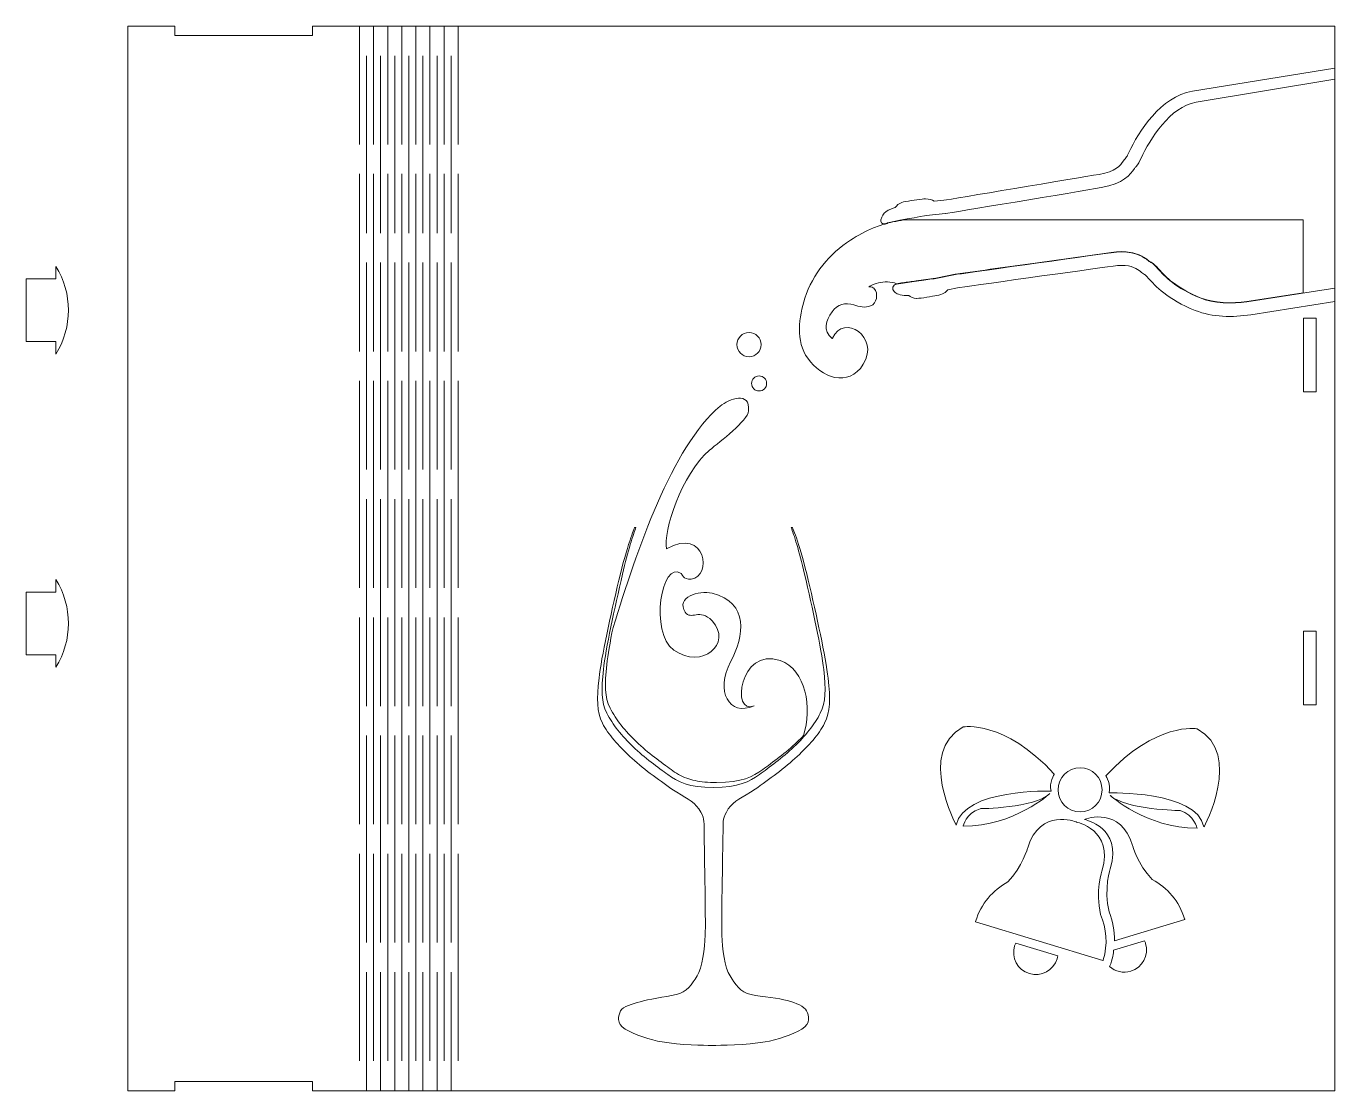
# Model space of a CAD drawing. Header units: centimetres. Extents: x -56 to 56, y -38 to 53.
# Drawn here: x 14.23 to 56.03, y 6.54 to 40.54 of the extents above; entities that cross this region are included whole.
import ezdxf

# ---------------------------------------------------------------- set-up
doc = ezdxf.new("R2010")
doc.units = ezdxf.units.CM
doc.header["$MEASUREMENT"] = 0
doc.layers.add('Camada 1', color=7, linetype='Continuous')

msp = doc.modelspace()

# ---------------------------------------------------------------- linework, layer by layer
at = {"layer": 'Camada 1', "color": 250, "lineweight": 20}
for points, knots in [([(28.02574, 6.53594), (40.15826, 6.53594), (43.06602, 6.5359), (56.02575, 6.5359), (56.02575, 6.5359), (56.02575, 6.5359), (56.02575, 40.5359), (56.02575, 40.5359), (56.02575, 40.5359), (43.05091, 40.5359), (40.18961, 40.5359), (28.02574, 40.5359), (28.02574, 40.5359), (26.98292, 40.5359), (25.91856, 40.5359), (24.87574, 40.5359), (24.87574, 40.5359), (24.87574, 40.5359), (23.37574, 40.5359), (23.37574, 40.5359), (23.37574, 40.5359), (23.37574, 40.5359), (23.37574, 40.23592), (23.37574, 40.23592), (23.37574, 40.23592), (23.37574, 40.23592), (18.97574, 40.23592), (18.97574, 40.23592), (18.97574, 40.23592), (18.97574, 40.23592), (18.97574, 40.5359), (18.97574, 40.5359), (18.97574, 40.5359), (18.97574, 40.5359), (17.47574, 40.5359), (17.47574, 40.5359), (17.47574, 40.5359), (17.47574, 40.5359), (17.47574, 6.53594), (17.47574, 6.53594), (17.47574, 6.53594), (17.47574, 6.53594), (18.97574, 6.53594), (18.97574, 6.53594), (18.97574, 6.53594), (18.97574, 6.53594), (18.97574, 6.83592), (18.97574, 6.83592), (18.97574, 6.83592), (18.97574, 6.83592), (23.37574, 6.83592), (23.37574, 6.83592), (23.37574, 6.83592), (23.37574, 6.83592), (23.37574, 6.53594), (23.37574, 6.53594), (23.37574, 6.53594), (23.37574, 6.53594), (24.87574, 6.53594), (24.87574, 6.53594), (24.87574, 6.53594), (25.91856, 6.53594), (26.98292, 6.53594), (28.02574, 6.53594)], [0, 0, 0, 0, 0.05882353, 0.05882353, 0.05882353, 0.05882353, 0.11764706, 0.11764706, 0.11764706, 0.11764706, 0.17647059, 0.17647059, 0.17647059, 0.17647059, 0.23529412, 0.23529412, 0.23529412, 0.23529412, 0.29411765, 0.29411765, 0.29411765, 0.29411765, 0.35294118, 0.35294118, 0.35294118, 0.35294118, 0.41176471, 0.41176471, 0.41176471, 0.41176471, 0.47058824, 0.47058824, 0.47058824, 0.47058824, 0.52941176, 0.52941176, 0.52941176, 0.52941176, 0.58823529, 0.58823529, 0.58823529, 0.58823529, 0.64705882, 0.64705882, 0.64705882, 0.64705882, 0.70588235, 0.70588235, 0.70588235, 0.70588235, 0.76470588, 0.76470588, 0.76470588, 0.76470588, 0.82352941, 0.82352941, 0.82352941, 0.82352941, 0.88235294, 0.88235294, 0.88235294, 0.88235294, 1, 1, 1, 1]), ([(42.02897, 32.31211), (42.09548, 32.3242), (42.16699, 32.33211), (42.23404, 32.34158), (42.23404, 32.34158), (42.3738, 32.36133), (42.51358, 32.38089), (42.65336, 32.40044), (42.65336, 32.40044), (42.86221, 32.42964), (43.07107, 32.45873), (43.27993, 32.48779), (43.27993, 32.48779), (43.28036, 32.48785), (43.28082, 32.48792), (43.28128, 32.48798), (43.28128, 32.48798), (43.28128, 32.48798), (43.90435, 32.61368), (43.90435, 32.61368), (43.90435, 32.61368), (44.75426, 32.73348), (45.60427, 32.85262), (46.45425, 32.97189), (46.45425, 32.97189), (47.26446, 33.08558), (48.07466, 33.20032), (48.88518, 33.31173), (48.88518, 33.31173), (48.99404, 33.32669), (49.10446, 33.33573), (49.21439, 33.33573), (49.21439, 33.33573), (49.40706, 33.33573), (49.59904, 33.30746), (49.7774, 33.23241), (49.7774, 33.23241), (49.89272, 33.18389), (49.98433, 33.123), (50.08354, 33.0487), (50.08354, 33.0487), (50.1049, 33.03271), (50.13278, 33.01007), (50.15619, 32.99799), (50.15619, 32.99799), (50.2451, 32.95208), (50.32293, 32.86114), (50.38958, 32.78786), (50.38958, 32.78786), (50.53342, 32.6297), (50.67287, 32.48967), (50.8429, 32.35817), (50.8429, 32.35817), (51.11158, 32.15039), (51.41381, 31.99089), (51.72877, 31.8655), (51.72877, 31.8655), (52.13853, 31.70236), (52.77604, 31.66949), (53.21038, 31.73819), (53.21038, 31.73819), (53.21038, 31.73819), (55.0139, 32.02346), (55.0139, 32.02346), (55.0139, 32.02346), (55.0139, 32.02346), (55.01642, 32.06293), (55.01642, 32.06293), (55.01642, 32.06293), (55.01642, 32.06293), (55.01553, 34.35435), (55.01553, 34.35435), (55.01553, 34.35435), (55.01553, 34.35435), (42.28071, 34.35435), (42.28071, 34.35435), (42.28071, 34.35435), (42.21874, 34.34311), (41.77331, 34.26464), (41.74379, 34.24498), (41.74379, 34.24498), (41.72414, 34.21796), (41.66713, 34.21754), (41.6364, 34.21386), (41.6364, 34.21386), (41.60868, 34.21054), (41.55881, 34.19279), (41.5319, 34.18397), (41.5319, 34.18397), (41.45112, 34.15752), (41.37121, 34.12701), (41.29273, 34.09441), (41.29273, 34.09441), (41.03786, 33.98853), (40.79038, 33.85618), (40.56013, 33.70418), (40.56013, 33.70418), (39.87905, 33.25457), (39.35332, 32.6342), (39.09896, 31.85087), (39.09896, 31.85087), (38.90495, 31.25338), (38.80494, 30.47403), (39.19083, 29.92868), (39.19083, 29.92868), (39.62121, 29.32045), (40.48714, 28.97532), (40.96531, 29.73865), (40.96531, 29.73865), (41.50733, 30.60392), (40.33863, 31.38658), (39.98191, 30.56729), (39.98191, 30.56729), (39.98191, 30.56729), (39.97655, 30.55498), (39.97655, 30.55498), (39.97655, 30.55498), (39.97655, 30.55498), (39.96629, 30.56364), (39.96629, 30.56364), (39.96629, 30.56364), (39.67494, 30.80933), (39.76396, 31.14144), (39.9682, 31.41377), (39.9682, 31.41377), (40.14354, 31.64757), (40.38592, 31.72924), (40.66612, 31.63179), (40.66612, 31.63179), (40.82468, 31.57663), (41.03518, 31.53112), (41.1965, 31.60125), (41.1965, 31.60125), (41.29738, 31.64511), (41.36445, 31.73007), (41.38253, 31.83855), (41.38253, 31.83855), (41.40098, 31.9493), (41.40103, 32.09062), (41.30382, 32.16701), (41.30382, 32.16701), (41.27138, 32.1925), (41.21983, 32.21315), (41.17781, 32.21315), (41.17781, 32.21315), (41.17781, 32.21315), (41.139, 32.21315), (41.139, 32.21315), (41.139, 32.21315), (41.139, 32.21315), (41.17298, 32.2319), (41.17298, 32.2319), (41.17298, 32.2319), (41.25339, 32.27629), (41.35986, 32.31279), (41.44811, 32.33477), (41.44811, 32.33477), (41.63985, 32.38253), (41.84321, 32.38628), (42.02897, 32.31211)], [0, 0, 0, 0, 0.02439024, 0.02439024, 0.02439024, 0.02439024, 0.04878049, 0.04878049, 0.04878049, 0.04878049, 0.07317073, 0.07317073, 0.07317073, 0.07317073, 0.09756098, 0.09756098, 0.09756098, 0.09756098, 0.12195122, 0.12195122, 0.12195122, 0.12195122, 0.14634146, 0.14634146, 0.14634146, 0.14634146, 0.17073171, 0.17073171, 0.17073171, 0.17073171, 0.19512195, 0.19512195, 0.19512195, 0.19512195, 0.2195122, 0.2195122, 0.2195122, 0.2195122, 0.24390244, 0.24390244, 0.24390244, 0.24390244, 0.26829268, 0.26829268, 0.26829268, 0.26829268, 0.29268293, 0.29268293, 0.29268293, 0.29268293, 0.31707317, 0.31707317, 0.31707317, 0.31707317, 0.34146341, 0.34146341, 0.34146341, 0.34146341, 0.36585366, 0.36585366, 0.36585366, 0.36585366, 0.3902439, 0.3902439, 0.3902439, 0.3902439, 0.41463415, 0.41463415, 0.41463415, 0.41463415, 0.43902439, 0.43902439, 0.43902439, 0.43902439, 0.46341463, 0.46341463, 0.46341463, 0.46341463, 0.48780488, 0.48780488, 0.48780488, 0.48780488, 0.51219512, 0.51219512, 0.51219512, 0.51219512, 0.53658537, 0.53658537, 0.53658537, 0.53658537, 0.56097561, 0.56097561, 0.56097561, 0.56097561, 0.58536585, 0.58536585, 0.58536585, 0.58536585, 0.6097561, 0.6097561, 0.6097561, 0.6097561, 0.63414634, 0.63414634, 0.63414634, 0.63414634, 0.65853659, 0.65853659, 0.65853659, 0.65853659, 0.68292683, 0.68292683, 0.68292683, 0.68292683, 0.70731707, 0.70731707, 0.70731707, 0.70731707, 0.73170732, 0.73170732, 0.73170732, 0.73170732, 0.75609756, 0.75609756, 0.75609756, 0.75609756, 0.7804878, 0.7804878, 0.7804878, 0.7804878, 0.80487805, 0.80487805, 0.80487805, 0.80487805, 0.82926829, 0.82926829, 0.82926829, 0.82926829, 0.85365854, 0.85365854, 0.85365854, 0.85365854, 0.87804878, 0.87804878, 0.87804878, 0.87804878, 0.90243902, 0.90243902, 0.90243902, 0.90243902, 0.92682927, 0.92682927, 0.92682927, 0.92682927, 0.95121951, 0.95121951, 0.95121951, 0.95121951, 1, 1, 1, 1]), ([(15.17912, 30.0641), (15.71245, 30.92124), (15.71245, 32.00696), (15.17912, 32.8641), (15.17912, 32.8641), (15.17912, 32.8641), (15.17912, 32.4641), (15.17912, 32.4641), (15.17912, 32.4641), (15.17912, 32.4641), (14.22912, 32.4641), (14.22912, 32.4641), (14.22912, 32.4641), (14.22912, 32.4641), (14.22912, 30.4641), (14.22912, 30.4641), (14.22912, 30.4641), (14.22912, 30.4641), (15.17912, 30.4641), (15.17912, 30.4641), (15.17912, 30.4641), (15.17912, 30.4641), (15.17912, 30.0641), (15.17912, 30.0641)], [0, 0, 0, 0, 0.14285714, 0.14285714, 0.14285714, 0.14285714, 0.28571429, 0.28571429, 0.28571429, 0.28571429, 0.42857143, 0.42857143, 0.42857143, 0.42857143, 0.57142857, 0.57142857, 0.57142857, 0.57142857, 0.71428571, 0.71428571, 0.71428571, 0.71428571, 1, 1, 1, 1]), ([(55.02575, 28.8609), (55.02575, 28.8609), (55.02575, 31.2109), (55.02575, 31.2109), (55.02575, 31.2109), (55.02575, 31.2109), (55.42575, 31.2109), (55.42575, 31.2109), (55.42575, 31.2109), (55.42575, 31.2109), (55.42575, 28.8609), (55.42575, 28.8609), (55.42575, 28.8609), (55.42575, 28.8609), (55.02575, 28.8609), (55.02575, 28.8609)], [0, 0, 0, 0, 0.2, 0.2, 0.2, 0.2, 0.4, 0.4, 0.4, 0.4, 0.6, 0.6, 0.6, 0.6, 1, 1, 1, 1]), ([(15.17912, 20.0641), (15.71245, 20.92124), (15.71245, 22.00696), (15.17912, 22.8641), (15.17912, 22.8641), (15.17912, 22.8641), (15.17912, 22.4641), (15.17912, 22.4641), (15.17912, 22.4641), (15.17912, 22.4641), (14.22912, 22.4641), (14.22912, 22.4641), (14.22912, 22.4641), (14.22912, 22.4641), (14.22912, 20.4641), (14.22912, 20.4641), (14.22912, 20.4641), (14.22912, 20.4641), (15.17912, 20.4641), (15.17912, 20.4641), (15.17912, 20.4641), (15.17912, 20.4641), (15.17912, 20.0641), (15.17912, 20.0641)], [0, 0, 0, 0, 0.14285714, 0.14285714, 0.14285714, 0.14285714, 0.28571429, 0.28571429, 0.28571429, 0.28571429, 0.42857143, 0.42857143, 0.42857143, 0.42857143, 0.57142857, 0.57142857, 0.57142857, 0.57142857, 0.71428571, 0.71428571, 0.71428571, 0.71428571, 1, 1, 1, 1]), ([(55.02575, 18.8609), (55.02575, 18.8609), (55.02575, 21.2109), (55.02575, 21.2109), (55.02575, 21.2109), (55.02575, 21.2109), (55.42575, 21.2109), (55.42575, 21.2109), (55.42575, 21.2109), (55.42575, 21.2109), (55.42575, 18.8609), (55.42575, 18.8609), (55.42575, 18.8609), (55.42575, 18.8609), (55.02575, 18.8609), (55.02575, 18.8609)], [0, 0, 0, 0, 0.2, 0.2, 0.2, 0.2, 0.4, 0.4, 0.4, 0.4, 0.6, 0.6, 0.6, 0.6, 1, 1, 1, 1])]:
    msp.add_open_spline(points, degree=3, knots=knots, dxfattribs=at)
for points in [[(24.87574, 40.5359), (24.87574, 40.5359), (24.87574, 36.75987), (24.87574, 36.75987)], [(25.32574, 40.5359), (25.32574, 40.5359), (25.32574, 36.75987), (25.32574, 36.75987)], [(25.77575, 40.5359), (25.77575, 40.5359), (25.77575, 36.75987), (25.77575, 36.75987)], [(26.22575, 40.5359), (26.22575, 40.5359), (26.22575, 36.75987), (26.22575, 36.75987)], [(26.67573, 40.5359), (26.67573, 40.5359), (26.67573, 36.75987), (26.67573, 36.75987)], [(27.12573, 40.5359), (27.12573, 40.5359), (27.12573, 36.75987), (27.12573, 36.75987)], [(27.57574, 40.5359), (27.57574, 40.5359), (27.57574, 36.75987), (27.57574, 36.75987)], [(28.02574, 40.5359), (28.02574, 40.5359), (28.02574, 36.75987), (28.02574, 36.75987)], [(25.10075, 33.92771), (25.10075, 33.92771), (25.10075, 39.59189), (25.10075, 39.59189)], [(25.55076, 33.92771), (25.55076, 33.92771), (25.55076, 39.59189), (25.55076, 39.59189)], [(26.00076, 33.92771), (26.00076, 33.92771), (26.00076, 39.59189), (26.00076, 39.59189)], [(26.45074, 33.92771), (26.45074, 33.92771), (26.45074, 39.59189), (26.45074, 39.59189)], [(26.90072, 33.92771), (26.90072, 33.92771), (26.90072, 39.59189), (26.90072, 39.59189)], [(27.35072, 33.92771), (27.35072, 33.92771), (27.35072, 39.59189), (27.35072, 39.59189)], [(27.80073, 33.92771), (27.80073, 33.92771), (27.80073, 39.59189), (27.80073, 39.59189)], [(24.87574, 35.81586), (24.87574, 35.81586), (24.87574, 30.15168), (24.87574, 30.15168)], [(25.32574, 35.81586), (25.32574, 35.81586), (25.32574, 30.15168), (25.32574, 30.15168)], [(25.77575, 35.81586), (25.77575, 35.81586), (25.77575, 30.15168), (25.77575, 30.15168)], [(26.22575, 35.81586), (26.22575, 35.81586), (26.22575, 30.15168), (26.22575, 30.15168)], [(26.67573, 35.81586), (26.67573, 35.81586), (26.67573, 30.15168), (26.67573, 30.15168)], [(27.12573, 35.81586), (27.12573, 35.81586), (27.12573, 30.15168), (27.12573, 30.15168)], [(27.57574, 35.81586), (27.57574, 35.81586), (27.57574, 30.15168), (27.57574, 30.15168)], [(28.02574, 35.81586), (28.02574, 35.81586), (28.02574, 30.15168), (28.02574, 30.15168)], [(25.10075, 26.37566), (25.10075, 26.37566), (25.10075, 32.9837), (25.10075, 32.9837)], [(25.55076, 26.37566), (25.55076, 26.37566), (25.55076, 32.9837), (25.55076, 32.9837)], [(26.00076, 26.37566), (26.00076, 26.37566), (26.00076, 32.9837), (26.00076, 32.9837)], [(26.45074, 26.37566), (26.45074, 26.37566), (26.45074, 32.9837), (26.45074, 32.9837)], [(26.90072, 26.37566), (26.90072, 26.37566), (26.90072, 32.9837), (26.90072, 32.9837)], [(27.35072, 26.37566), (27.35072, 26.37566), (27.35072, 32.9837), (27.35072, 32.9837)], [(27.80073, 26.37566), (27.80073, 26.37566), (27.80073, 32.9837), (27.80073, 32.9837)], [(24.87574, 29.20767), (24.87574, 29.20767), (24.87574, 22.59959), (24.87574, 22.59959)], [(25.32574, 29.20767), (25.32574, 29.20767), (25.32574, 22.59959), (25.32574, 22.59959)], [(25.77575, 29.20767), (25.77575, 29.20767), (25.77575, 22.59959), (25.77575, 22.59959)], [(26.22575, 29.20767), (26.22575, 29.20767), (26.22575, 22.59959), (26.22575, 22.59959)], [(26.67573, 29.20767), (26.67573, 29.20767), (26.67573, 22.59959), (26.67573, 22.59959)], [(27.12573, 29.20767), (27.12573, 29.20767), (27.12573, 22.59959), (27.12573, 22.59959)], [(27.57574, 29.20767), (27.57574, 29.20767), (27.57574, 22.59959), (27.57574, 22.59959)], [(28.02574, 29.20767), (28.02574, 29.20767), (28.02574, 22.59959), (28.02574, 22.59959)], [(25.10075, 18.82357), (25.10075, 18.82357), (25.10075, 25.43164), (25.10075, 25.43164)], [(25.55076, 18.82357), (25.55076, 18.82357), (25.55076, 25.43164), (25.55076, 25.43164)], [(26.00076, 18.82357), (26.00076, 18.82357), (26.00076, 25.43164), (26.00076, 25.43164)], [(26.45074, 18.82357), (26.45074, 18.82357), (26.45074, 25.43164), (26.45074, 25.43164)], [(26.90072, 18.82357), (26.90072, 18.82357), (26.90072, 25.43164), (26.90072, 25.43164)], [(27.35072, 18.82357), (27.35072, 18.82357), (27.35072, 25.43164), (27.35072, 25.43164)], [(27.80073, 18.82357), (27.80073, 18.82357), (27.80073, 25.43164), (27.80073, 25.43164)], [(24.87574, 21.65558), (24.87574, 21.65558), (24.87574, 15.04751), (24.87574, 15.04751)], [(25.32574, 21.65558), (25.32574, 21.65558), (25.32574, 15.04751), (25.32574, 15.04751)], [(25.77575, 21.65558), (25.77575, 21.65558), (25.77575, 15.04751), (25.77575, 15.04751)], [(26.22575, 21.65558), (26.22575, 21.65558), (26.22575, 15.04751), (26.22575, 15.04751)], [(26.67573, 21.65558), (26.67573, 21.65558), (26.67573, 15.04751), (26.67573, 15.04751)], [(27.12573, 21.65558), (27.12573, 21.65558), (27.12573, 15.04751), (27.12573, 15.04751)], [(27.57574, 21.65558), (27.57574, 21.65558), (27.57574, 15.04751), (27.57574, 15.04751)], [(28.02574, 21.65558), (28.02574, 21.65558), (28.02574, 15.04751), (28.02574, 15.04751)], [(25.10075, 11.27143), (25.10075, 11.27143), (25.10075, 17.87955), (25.10075, 17.87955)], [(25.55076, 11.27143), (25.55076, 11.27143), (25.55076, 17.87955), (25.55076, 17.87955)], [(26.00076, 11.27143), (26.00076, 11.27143), (26.00076, 17.87955), (26.00076, 17.87955)], [(26.45074, 11.27143), (26.45074, 11.27143), (26.45074, 17.87955), (26.45074, 17.87955)], [(26.90072, 11.27143), (26.90072, 11.27143), (26.90072, 17.87955), (26.90072, 17.87955)], [(27.35072, 11.27143), (27.35072, 11.27143), (27.35072, 17.87955), (27.35072, 17.87955)], [(27.80073, 11.27143), (27.80073, 11.27143), (27.80073, 17.87955), (27.80073, 17.87955)], [(24.87574, 14.1035), (24.87574, 14.1035), (24.87574, 7.49536), (24.87574, 7.49536)], [(25.32574, 14.1035), (25.32574, 14.1035), (25.32574, 7.49536), (25.32574, 7.49536)], [(25.77575, 14.1035), (25.77575, 14.1035), (25.77575, 7.49536), (25.77575, 7.49536)], [(26.22575, 14.1035), (26.22575, 14.1035), (26.22575, 7.49536), (26.22575, 7.49536)], [(26.67573, 14.1035), (26.67573, 14.1035), (26.67573, 7.49536), (26.67573, 7.49536)], [(27.12573, 14.1035), (27.12573, 14.1035), (27.12573, 7.49536), (27.12573, 7.49536)], [(27.57574, 14.1035), (27.57574, 14.1035), (27.57574, 7.49536), (27.57574, 7.49536)], [(28.02574, 14.1035), (28.02574, 14.1035), (28.02574, 7.49536), (28.02574, 7.49536)], [(25.10075, 6.5359), (25.10075, 6.5359), (25.10075, 10.32742), (25.10075, 10.32742)], [(25.55075, 6.5359), (25.55075, 6.5359), (25.55075, 10.32742), (25.55075, 10.32742)], [(26.00076, 6.5359), (26.00076, 6.5359), (26.00076, 10.32742), (26.00076, 10.32742)], [(26.45074, 6.5359), (26.45074, 6.5359), (26.45074, 10.32742), (26.45074, 10.32742)], [(26.90072, 6.5359), (26.90072, 6.5359), (26.90072, 10.32742), (26.90072, 10.32742)], [(27.35073, 6.5359), (27.35073, 6.5359), (27.35073, 10.32742), (27.35073, 10.32742)], [(27.80073, 6.5359), (27.80073, 6.5359), (27.80073, 10.32742), (27.80073, 10.32742)], [(24.87574, 6.55136), (24.87574, 6.55136), (24.87574, 6.5359), (24.87574, 6.5359)], [(25.32574, 6.55136), (25.32574, 6.55136), (25.32574, 6.5359), (25.32574, 6.5359)], [(25.77575, 6.55136), (25.77575, 6.55136), (25.77575, 6.5359), (25.77575, 6.5359)], [(26.22575, 6.55136), (26.22575, 6.55136), (26.22575, 6.5359), (26.22575, 6.5359)], [(26.67573, 6.55136), (26.67573, 6.55136), (26.67573, 6.5359), (26.67573, 6.5359)], [(27.12573, 6.55136), (27.12573, 6.55136), (27.12573, 6.5359), (27.12573, 6.5359)], [(27.57574, 6.55136), (27.57574, 6.55136), (27.57574, 6.5359), (27.57574, 6.5359)], [(28.02574, 6.55136), (28.02574, 6.55136), (28.02574, 6.5359), (28.02574, 6.5359)]]:
    msp.add_open_spline(points, degree=3, dxfattribs=at)
at = {"layer": 'Camada 1', "color": 240, "lineweight": 9}
for points, knots in [([(49.44946, 36.50475), (49.42352, 36.44867), (49.39133, 36.3792), (49.37629, 36.35884), (49.37629, 36.35884), (49.33903, 36.32134), (49.30919, 36.2799), (49.27768, 36.2361), (49.27768, 36.2361), (49.17345, 36.09132), (49.03079, 35.89307), (48.49632, 35.80257), (48.49632, 35.80257), (47.74964, 35.67617), (43.72855, 35.00829), (43.54286, 34.97744), (43.54286, 34.97744), (43.54286, 34.97744), (43.22774, 34.94435), (43.22774, 34.94435), (43.22774, 34.94435), (43.16271, 34.98983), (43.07134, 35.0211), (42.94939, 35.0211), (42.94939, 35.0211), (42.91615, 35.0211), (42.88057, 35.01881), (42.84365, 35.01429), (42.84365, 35.01429), (42.65435, 34.99115), (42.31903, 34.94651), (42.20043, 34.90756), (42.20043, 34.90756), (42.09838, 34.87406), (42.0312, 34.80533), (41.98849, 34.74133), (41.98849, 34.74133), (41.90074, 34.72199), (41.78331, 34.68369), (41.68164, 34.60814), (41.68164, 34.60814), (41.61474, 34.55842), (41.5644, 34.46841), (41.52719, 34.35595), (41.52719, 34.35595), (41.50396, 34.28574), (41.5618, 34.21499), (41.63521, 34.22379), (41.63521, 34.22379), (41.66327, 34.22715), (41.71909, 34.22802), (41.7357, 34.25086), (41.7357, 34.25086), (41.75675, 34.27981), (42.97503, 34.48633), (42.97503, 34.48633), (42.97503, 34.48633), (42.97503, 34.48633), (43.59408, 34.55131), (43.59408, 34.55131), (43.59408, 34.55131), (43.59408, 34.55131), (43.60685, 34.55303), (43.60685, 34.55303), (43.60685, 34.55303), (43.64876, 34.56), (47.80679, 35.25059), (48.56799, 35.37945), (48.56799, 35.37945), (49.27617, 35.49936), (49.49514, 35.80361), (49.62598, 35.98541), (49.62598, 35.98541), (49.64756, 36.01541), (49.66797, 36.04376), (49.68118, 36.05682), (49.68118, 36.05682), (49.74362, 36.11871), (49.78355, 36.20498), (49.83888, 36.32437), (49.83888, 36.32437), (50.11595, 36.92241), (50.77176, 37.96892), (51.59204, 38.1062), (51.59204, 38.1062), (51.59204, 38.1062), (56.02575, 38.84822), (56.02575, 38.84822), (56.02575, 38.84822), (56.02575, 38.84822), (56.02575, 39.19844), (56.02575, 39.19844), (56.02575, 39.19844), (56.02575, 39.19844), (51.47525, 38.45567), (51.47525, 38.45567), (51.47525, 38.45567), (50.46854, 38.29135), (49.75546, 37.16516), (49.44946, 36.50475)], [0, 0, 0, 0, 0.03846154, 0.03846154, 0.03846154, 0.03846154, 0.07692308, 0.07692308, 0.07692308, 0.07692308, 0.11538462, 0.11538462, 0.11538462, 0.11538462, 0.15384615, 0.15384615, 0.15384615, 0.15384615, 0.19230769, 0.19230769, 0.19230769, 0.19230769, 0.23076923, 0.23076923, 0.23076923, 0.23076923, 0.26923077, 0.26923077, 0.26923077, 0.26923077, 0.30769231, 0.30769231, 0.30769231, 0.30769231, 0.34615385, 0.34615385, 0.34615385, 0.34615385, 0.38461538, 0.38461538, 0.38461538, 0.38461538, 0.42307692, 0.42307692, 0.42307692, 0.42307692, 0.46153846, 0.46153846, 0.46153846, 0.46153846, 0.5, 0.5, 0.5, 0.5, 0.53846154, 0.53846154, 0.53846154, 0.53846154, 0.57692308, 0.57692308, 0.57692308, 0.57692308, 0.61538462, 0.61538462, 0.61538462, 0.61538462, 0.65384615, 0.65384615, 0.65384615, 0.65384615, 0.69230769, 0.69230769, 0.69230769, 0.69230769, 0.73076923, 0.73076923, 0.73076923, 0.73076923, 0.76923077, 0.76923077, 0.76923077, 0.76923077, 0.80769231, 0.80769231, 0.80769231, 0.80769231, 0.84615385, 0.84615385, 0.84615385, 0.84615385, 0.88461538, 0.88461538, 0.88461538, 0.88461538, 0.92307692, 0.92307692, 0.92307692, 0.92307692, 1, 1, 1, 1]), ([(51.72507, 31.85621), (50.9387, 32.16929), (50.5903, 32.55231), (50.38218, 32.78113), (50.38218, 32.78113), (50.29367, 32.87845), (50.22968, 32.94878), (50.1516, 32.9891), (50.1516, 32.9891), (50.13508, 32.99762), (50.10713, 33.01855), (50.07755, 33.0407), (50.07755, 33.0407), (49.93519, 33.1473), (49.69689, 33.32573), (49.21439, 33.32573), (49.21439, 33.32573), (49.11231, 33.32573), (49.002, 33.31769), (48.88654, 33.30182), (48.88654, 33.30182), (48.1217, 33.19669), (43.94782, 32.60971), (43.90575, 32.60378), (43.90575, 32.60378), (43.90575, 32.60378), (43.2829, 32.47811), (43.2829, 32.47811), (43.2829, 32.47811), (43.2829, 32.47811), (42.06692, 32.30907), (42.02765, 32.30171), (42.02765, 32.30171), (42.02765, 32.30171), (42.02263, 32.30077), (42.02263, 32.30077), (42.02263, 32.30077), (41.90975, 32.27964), (41.86725, 32.13823), (41.95145, 32.06012), (41.95145, 32.06012), (41.99467, 32.02003), (42.03952, 31.99037), (42.08551, 31.97438), (42.08551, 31.97438), (42.15986, 31.94854), (42.24305, 31.93542), (42.33282, 31.93542), (42.33282, 31.93542), (42.36337, 31.93542), (42.39217, 31.93698), (42.41815, 31.93927), (42.41815, 31.93927), (42.47808, 31.89102), (42.56273, 31.84557), (42.67015, 31.84417), (42.67015, 31.84417), (42.67015, 31.84417), (42.67647, 31.84412), (42.67647, 31.84412), (42.67647, 31.84412), (42.80908, 31.84412), (43.16773, 31.90772), (43.31579, 31.93504), (43.31579, 31.93504), (43.50271, 31.96958), (43.60526, 32.04288), (43.66121, 32.11682), (43.66121, 32.11682), (43.66121, 32.11682), (43.97188, 32.17973), (43.97188, 32.17973), (43.97188, 32.17973), (44.15829, 32.20592), (48.19471, 32.77356), (48.94496, 32.87666), (48.94496, 32.87666), (49.04114, 32.88988), (49.13175, 32.89658), (49.21439, 32.89658), (49.21439, 32.89658), (49.55403, 32.89658), (49.70166, 32.78603), (49.82031, 32.69718), (49.82031, 32.69718), (49.86352, 32.66484), (49.90439, 32.63423), (49.95115, 32.60963), (49.95115, 32.60963), (49.9716, 32.59471), (50.02315, 32.53808), (50.06473, 32.49237), (50.06473, 32.49237), (50.28249, 32.25293), (50.68791, 31.80725), (51.56632, 31.4575), (51.56632, 31.4575), (52.11177, 31.24035), (52.76682, 31.23063), (53.34141, 31.32089), (53.34141, 31.32089), (53.34141, 31.32089), (56.02575, 31.74256), (56.02575, 31.74256), (56.02575, 31.74256), (56.02575, 31.74256), (56.02575, 32.17157), (56.02575, 32.17157), (56.02575, 32.17157), (56.02575, 32.17157), (53.21194, 31.72831), (53.21194, 31.72831), (53.21194, 31.72831), (52.77188, 31.659), (52.13137, 31.69446), (51.72507, 31.85621)], [0, 0, 0, 0, 0.03333333, 0.03333333, 0.03333333, 0.03333333, 0.06666667, 0.06666667, 0.06666667, 0.06666667, 0.1, 0.1, 0.1, 0.1, 0.13333333, 0.13333333, 0.13333333, 0.13333333, 0.16666667, 0.16666667, 0.16666667, 0.16666667, 0.2, 0.2, 0.2, 0.2, 0.23333333, 0.23333333, 0.23333333, 0.23333333, 0.26666667, 0.26666667, 0.26666667, 0.26666667, 0.3, 0.3, 0.3, 0.3, 0.33333333, 0.33333333, 0.33333333, 0.33333333, 0.36666667, 0.36666667, 0.36666667, 0.36666667, 0.4, 0.4, 0.4, 0.4, 0.43333333, 0.43333333, 0.43333333, 0.43333333, 0.46666667, 0.46666667, 0.46666667, 0.46666667, 0.5, 0.5, 0.5, 0.5, 0.53333333, 0.53333333, 0.53333333, 0.53333333, 0.56666667, 0.56666667, 0.56666667, 0.56666667, 0.6, 0.6, 0.6, 0.6, 0.63333333, 0.63333333, 0.63333333, 0.63333333, 0.66666667, 0.66666667, 0.66666667, 0.66666667, 0.7, 0.7, 0.7, 0.7, 0.73333333, 0.73333333, 0.73333333, 0.73333333, 0.76666667, 0.76666667, 0.76666667, 0.76666667, 0.8, 0.8, 0.8, 0.8, 0.83333333, 0.83333333, 0.83333333, 0.83333333, 0.86666667, 0.86666667, 0.86666667, 0.86666667, 0.9, 0.9, 0.9, 0.9, 0.93333333, 0.93333333, 0.93333333, 0.93333333, 1, 1, 1, 1]), ([(37.51155, 16.17011), (37.94033, 16.46838), (38.48095, 16.85987), (38.8538, 17.21407), (38.8538, 17.21407), (39.22664, 17.56828), (39.54357, 17.90385), (39.73, 18.27669), (39.73, 18.27669), (39.91642, 18.64954), (39.91642, 19.04102), (39.84184, 19.71215), (39.84184, 19.71215), (39.76728, 20.38328), (39.469, 21.72552), (39.20801, 22.84405), (39.20801, 22.84405), (38.95295, 23.93712), (38.70466, 24.52187), (38.70466, 24.52187), (38.70466, 24.52187), (38.70466, 24.52187), (38.6891, 24.52512), (38.66148, 24.53055), (38.66148, 24.53055), (38.74573, 24.30145), (38.9168, 23.7957), (39.09123, 23.03951), (39.09123, 23.03951), (39.34214, 21.95177), (39.6289, 20.64644), (39.70059, 19.99379), (39.70059, 19.99379), (39.77228, 19.34113), (39.77228, 18.96041), (39.59306, 18.59783), (39.59306, 18.59783), (39.41384, 18.23524), (39.10915, 17.86599), (38.7507, 17.52154), (38.7507, 17.52154), (38.39224, 17.17708), (37.94698, 16.85859), (37.64572, 16.63504), (37.64572, 16.63504), (37.33912, 16.40754), (36.97691, 16.22981), (36.17517, 16.22315), (36.17517, 16.22315), (35.41719, 16.21687), (35.02474, 16.41046), (34.72084, 16.63504), (34.72084, 16.63504), (34.41913, 16.85799), (33.97432, 17.17708), (33.61586, 17.52154), (33.61586, 17.52154), (33.25741, 17.86599), (32.95272, 18.23524), (32.7735, 18.59783), (32.7735, 18.59783), (32.59428, 18.96041), (32.59428, 19.34113), (32.66597, 19.99379), (32.66597, 19.99379), (32.73765, 20.64644), (33.02441, 21.95177), (33.27533, 23.03951), (33.27533, 23.03951), (33.44976, 23.7957), (33.62083, 24.30145), (33.70508, 24.53055), (33.70508, 24.53055), (33.67746, 24.52512), (33.66189, 24.52187), (33.66189, 24.52187), (33.66189, 24.52187), (33.66189, 24.52187), (33.4136, 23.93712), (33.15855, 22.84405), (33.15855, 22.84405), (32.89756, 21.72552), (32.59928, 20.38328), (32.52471, 19.71215), (32.52471, 19.71215), (32.45014, 19.04102), (32.45014, 18.64954), (32.63656, 18.27669), (32.63656, 18.27669), (32.82299, 17.90385), (33.1399, 17.56828), (33.51276, 17.21407), (33.51276, 17.21407), (33.88561, 16.85987), (34.42623, 16.46838), (34.85501, 16.17011), (34.85501, 16.17011), (35.28378, 15.87183), (35.52613, 15.8159), (35.71256, 15.53626), (35.71256, 15.53626), (35.89898, 15.25663), (35.88033, 15.16342), (35.88033, 14.86513), (35.88033, 14.86513), (35.88033, 14.56685), (35.93626, 11.93828), (35.91763, 11.50952), (35.91763, 11.50952), (35.89898, 11.08074), (35.8244, 10.46554), (35.65663, 10.20454), (35.65663, 10.20454), (35.48885, 9.94355), (35.33971, 9.68256), (34.9855, 9.60799), (34.9855, 9.60799), (34.6313, 9.53343), (34.08284, 9.45632), (33.8405, 9.38174), (33.8405, 9.38174), (33.59815, 9.30718), (33.28904, 9.23514), (33.21448, 9.086), (33.21448, 9.086), (33.1399, 8.93686), (33.06534, 8.69451), (33.36362, 8.50809), (33.36362, 8.50809), (33.66189, 8.32166), (34.16649, 8.16166), (34.53809, 8.09796), (34.53809, 8.09796), (35.10866, 8.00014), (35.91444, 7.98786), (36.10774, 7.98633), (36.10774, 7.98633), (36.10774, 7.98633), (36.10774, 7.9861), (36.10774, 7.9861), (36.10774, 7.9861), (36.10774, 7.9861), (36.11595, 7.98611), (36.13032, 7.98617), (36.13032, 7.98617), (36.14327, 7.98611), (36.15066, 7.9861), (36.15066, 7.9861), (36.15066, 7.9861), (36.15066, 7.9861), (36.15066, 7.98629), (36.15066, 7.98629), (36.15066, 7.98629), (36.35536, 7.98767), (37.25326, 7.99935), (37.82847, 8.09796), (37.82847, 8.09796), (38.20007, 8.16166), (38.70466, 8.32166), (39.00294, 8.50809), (39.00294, 8.50809), (39.30122, 8.69451), (39.22664, 8.93686), (39.15208, 9.086), (39.15208, 9.086), (39.0775, 9.23514), (38.84391, 9.33552), (38.53688, 9.42157), (38.53688, 9.42157), (38.29273, 9.48999), (37.73526, 9.53343), (37.38106, 9.60799), (37.38106, 9.60799), (37.02685, 9.68256), (36.87771, 9.94355), (36.70993, 10.20454), (36.70993, 10.20454), (36.54214, 10.46554), (36.46758, 11.08074), (36.44893, 11.50952), (36.44893, 11.50952), (36.4303, 11.93828), (36.48623, 14.56685), (36.48623, 14.86513), (36.48623, 14.86513), (36.48623, 15.16342), (36.46758, 15.25663), (36.654, 15.53626), (36.654, 15.53626), (36.84042, 15.8159), (37.08278, 15.87183), (37.51155, 16.17011)], [0, 0, 0, 0, 0.02040816, 0.02040816, 0.02040816, 0.02040816, 0.04081633, 0.04081633, 0.04081633, 0.04081633, 0.06122449, 0.06122449, 0.06122449, 0.06122449, 0.08163265, 0.08163265, 0.08163265, 0.08163265, 0.10204082, 0.10204082, 0.10204082, 0.10204082, 0.12244898, 0.12244898, 0.12244898, 0.12244898, 0.14285714, 0.14285714, 0.14285714, 0.14285714, 0.16326531, 0.16326531, 0.16326531, 0.16326531, 0.18367347, 0.18367347, 0.18367347, 0.18367347, 0.20408163, 0.20408163, 0.20408163, 0.20408163, 0.2244898, 0.2244898, 0.2244898, 0.2244898, 0.24489796, 0.24489796, 0.24489796, 0.24489796, 0.26530612, 0.26530612, 0.26530612, 0.26530612, 0.28571429, 0.28571429, 0.28571429, 0.28571429, 0.30612245, 0.30612245, 0.30612245, 0.30612245, 0.32653061, 0.32653061, 0.32653061, 0.32653061, 0.34693878, 0.34693878, 0.34693878, 0.34693878, 0.36734694, 0.36734694, 0.36734694, 0.36734694, 0.3877551, 0.3877551, 0.3877551, 0.3877551, 0.40816327, 0.40816327, 0.40816327, 0.40816327, 0.42857143, 0.42857143, 0.42857143, 0.42857143, 0.44897959, 0.44897959, 0.44897959, 0.44897959, 0.46938776, 0.46938776, 0.46938776, 0.46938776, 0.48979592, 0.48979592, 0.48979592, 0.48979592, 0.51020408, 0.51020408, 0.51020408, 0.51020408, 0.53061224, 0.53061224, 0.53061224, 0.53061224, 0.55102041, 0.55102041, 0.55102041, 0.55102041, 0.57142857, 0.57142857, 0.57142857, 0.57142857, 0.59183673, 0.59183673, 0.59183673, 0.59183673, 0.6122449, 0.6122449, 0.6122449, 0.6122449, 0.63265306, 0.63265306, 0.63265306, 0.63265306, 0.65306122, 0.65306122, 0.65306122, 0.65306122, 0.67346939, 0.67346939, 0.67346939, 0.67346939, 0.69387755, 0.69387755, 0.69387755, 0.69387755, 0.71428571, 0.71428571, 0.71428571, 0.71428571, 0.73469388, 0.73469388, 0.73469388, 0.73469388, 0.75510204, 0.75510204, 0.75510204, 0.75510204, 0.7755102, 0.7755102, 0.7755102, 0.7755102, 0.79591837, 0.79591837, 0.79591837, 0.79591837, 0.81632653, 0.81632653, 0.81632653, 0.81632653, 0.83673469, 0.83673469, 0.83673469, 0.83673469, 0.85714286, 0.85714286, 0.85714286, 0.85714286, 0.87755102, 0.87755102, 0.87755102, 0.87755102, 0.89795918, 0.89795918, 0.89795918, 0.89795918, 0.91836735, 0.91836735, 0.91836735, 0.91836735, 0.93877551, 0.93877551, 0.93877551, 0.93877551, 0.95918367, 0.95918367, 0.95918367, 0.95918367, 1, 1, 1, 1])]:
    msp.add_open_spline(points, degree=3, knots=knots, dxfattribs=at)
at = {"layer": 'Camada 1', "color": 250, "lineweight": 9}
for points, knots in [([(37.70241, 30.36636), (37.70241, 30.15306), (37.5295, 29.98015), (37.3162, 29.98015), (37.3162, 29.98015), (37.1029, 29.98015), (36.92998, 30.15306), (36.92998, 30.36636), (36.92998, 30.36636), (36.92998, 30.57966), (37.1029, 30.75258), (37.3162, 30.75258), (37.3162, 30.75258), (37.5295, 30.75258), (37.70241, 30.57966), (37.70241, 30.36636)], [0, 0, 0, 0, 0.2, 0.2, 0.2, 0.2, 0.4, 0.4, 0.4, 0.4, 0.6, 0.6, 0.6, 0.6, 1, 1, 1, 1]), ([(37.87943, 29.12726), (37.87943, 28.99394), (37.77136, 28.88587), (37.63804, 28.88587), (37.63804, 28.88587), (37.50474, 28.88587), (37.39667, 28.99394), (37.39667, 29.12726), (37.39667, 29.12726), (37.39667, 29.26057), (37.50474, 29.36864), (37.63804, 29.36864), (37.63804, 29.36864), (37.77136, 29.36864), (37.87943, 29.26057), (37.87943, 29.12726)], [0, 0, 0, 0, 0.2, 0.2, 0.2, 0.2, 0.4, 0.4, 0.4, 0.4, 0.6, 0.6, 0.6, 0.6, 1, 1, 1, 1]), ([(32.77253, 20.1515), (32.70083, 19.49885), (32.70083, 19.11813), (32.88006, 18.75555), (32.88006, 18.75555), (33.05928, 18.39296), (33.36397, 18.02371), (33.72242, 17.67925), (33.72242, 17.67925), (34.08088, 17.3348), (34.52569, 17.01571), (34.8274, 16.79276), (34.8274, 16.79276), (34.89888, 16.73994), (34.97559, 16.68897), (35.06048, 16.64177), (35.06048, 16.64177), (35.23896, 16.53843), (35.4117, 16.48549), (35.59416, 16.44395), (35.59416, 16.44395), (35.78495, 16.40246), (36.00946, 16.37862), (36.28173, 16.38087), (36.28173, 16.38087), (37.08347, 16.38752), (37.44568, 16.56526), (37.75228, 16.79276), (37.75228, 16.79276), (38.05354, 17.01631), (38.4988, 17.3348), (38.85726, 17.67925), (38.85726, 17.67925), (38.92602, 17.74533), (38.99274, 17.81234), (39.05704, 17.88001), (39.05704, 17.88001), (39.33211, 18.75317), (39.1412, 19.98924), (38.3096, 20.27512), (38.3096, 20.27512), (36.99583, 20.72676), (36.74161, 18.50761), (37.47819, 18.83193), (37.47819, 18.83193), (36.67165, 18.47681), (36.23606, 19.30346), (36.72902, 20.23916), (36.72902, 20.23916), (37.15848, 21.05434), (37.32894, 22.1295), (36.13873, 22.42769), (36.13873, 22.42769), (35.71074, 22.53491), (34.97396, 22.29044), (35.27437, 21.82574), (35.27437, 21.82574), (35.45822, 21.54135), (35.74549, 21.96651), (36.13528, 21.54515), (36.13528, 21.54515), (36.80297, 20.82337), (35.81355, 19.96759), (34.91238, 20.61128), (34.91238, 20.61128), (34.14118, 21.16215), (34.51025, 23.51331), (35.15113, 23.05554), (35.15113, 23.05554), (35.16217, 23.04766), (35.2142, 22.85533), (35.468, 22.87898), (35.468, 22.87898), (36.12894, 22.94056), (35.96697, 24.55608), (34.6796, 23.84801), (34.6796, 23.84801), (34.57553, 24.3813), (35.15254, 26.22871), (36.05286, 26.99509), (36.05286, 26.99509), (36.39831, 27.28916), (37.27286, 27.92235), (37.30096, 28.25393), (37.30096, 28.25393), (37.3546, 28.88692), (36.68683, 28.64596), (36.39286, 28.39991), (36.39286, 28.39991), (34.85125, 27.10954), (33.73949, 23.79852), (32.97412, 21.33491), (32.97412, 21.33491), (32.87906, 20.8623), (32.80444, 20.44213), (32.77253, 20.1515)], [0, 0, 0, 0, 0.04, 0.04, 0.04, 0.04, 0.08, 0.08, 0.08, 0.08, 0.12, 0.12, 0.12, 0.12, 0.16, 0.16, 0.16, 0.16, 0.2, 0.2, 0.2, 0.2, 0.24, 0.24, 0.24, 0.24, 0.28, 0.28, 0.28, 0.28, 0.32, 0.32, 0.32, 0.32, 0.36, 0.36, 0.36, 0.36, 0.4, 0.4, 0.4, 0.4, 0.44, 0.44, 0.44, 0.44, 0.48, 0.48, 0.48, 0.48, 0.52, 0.52, 0.52, 0.52, 0.56, 0.56, 0.56, 0.56, 0.6, 0.6, 0.6, 0.6, 0.64, 0.64, 0.64, 0.64, 0.68, 0.68, 0.68, 0.68, 0.72, 0.72, 0.72, 0.72, 0.76, 0.76, 0.76, 0.76, 0.8, 0.8, 0.8, 0.8, 0.84, 0.84, 0.84, 0.84, 0.88, 0.88, 0.88, 0.88, 0.92, 0.92, 0.92, 0.92, 1, 1, 1, 1]), ([(44.15586, 18.1563), (44.15586, 18.1563), (45.46081, 18.39739), (47.06691, 16.65047), (47.06691, 16.65047), (47.06691, 16.65047), (46.88631, 16.36951), (46.96647, 16.10857), (46.96647, 16.10857), (46.96647, 16.10857), (44.1758, 16.18849), (43.93471, 15.0241), (43.93471, 15.0241), (43.93471, 15.0241), (42.6698, 17.35338), (44.15586, 18.1563)], [0, 0, 0, 0, 0.2, 0.2, 0.2, 0.2, 0.4, 0.4, 0.4, 0.4, 0.6, 0.6, 0.6, 0.6, 1, 1, 1, 1]), ([(51.84559, 14.96396), (51.60442, 16.1286), (48.81366, 16.04843), (48.81366, 16.04843), (48.81366, 16.04843), (48.89391, 16.3092), (48.71339, 16.5905), (48.71339, 16.5905), (48.71339, 16.5905), (50.31949, 18.33725), (51.62478, 18.09616), (51.62478, 18.09616), (51.62478, 18.09616), (53.1105, 17.29281), (51.84559, 14.96396), (51.84559, 14.96396)], [0, 0, 0, 0, 0.2, 0.2, 0.2, 0.2, 0.4, 0.4, 0.4, 0.4, 0.6, 0.6, 0.6, 0.6, 1, 1, 1, 1]), ([(47.18729, 16.14853), (47.18729, 16.53674), (47.50215, 16.85118), (47.89019, 16.85118), (47.89019, 16.85118), (48.27841, 16.85118), (48.59301, 16.53674), (48.59301, 16.14853), (48.59301, 16.14853), (48.59301, 15.76049), (48.27841, 15.44596), (47.89019, 15.44596), (47.89019, 15.44596), (47.50215, 15.44596), (47.18729, 15.76049), (47.18729, 16.14853)], [0, 0, 0, 0, 0.2, 0.2, 0.2, 0.2, 0.4, 0.4, 0.4, 0.4, 0.6, 0.6, 0.6, 0.6, 1, 1, 1, 1]), ([(44.15586, 14.98398), (44.15586, 14.98398), (44.23594, 15.40558), (44.69776, 15.54649), (44.69776, 15.54649), (44.69776, 15.54649), (46.42457, 15.56634), (46.92643, 16.02816), (46.92643, 16.02816), (46.92643, 16.02816), (45.78223, 14.98398), (44.15586, 14.98398)], [0, 0, 0, 0, 0.25, 0.25, 0.25, 0.25, 0.5, 0.5, 0.5, 0.5, 1, 1, 1, 1]), ([(48.85404, 15.96784), (49.35573, 15.50636), (51.08254, 15.48592), (51.08254, 15.48592), (51.08254, 15.48592), (51.54436, 15.34552), (51.62478, 14.924), (51.62478, 14.924), (51.62478, 14.924), (49.9984, 14.924), (48.85404, 15.96784), (48.85404, 15.96784)], [0, 0, 0, 0, 0.25, 0.25, 0.25, 0.25, 0.5, 0.5, 0.5, 0.5, 1, 1, 1, 1]), ([(44.54752, 11.92773), (44.54954, 11.93413), (44.55097, 11.94052), (44.55299, 11.94716), (44.55299, 11.94716), (44.72266, 12.50892), (45.10423, 12.9487), (45.58337, 13.20619), (45.58337, 13.20619), (46.0552, 13.7009), (46.21646, 14.29672), (46.21646, 14.29672), (46.21646, 14.29672), (46.60711, 15.5888), (47.76082, 15.12412), (47.76275, 15.12353), (47.76275, 15.12353), (47.7646, 15.12294), (48.98249, 14.87033), (48.59192, 13.57825), (48.59192, 13.57825), (48.59192, 13.57825), (48.36589, 12.90394), (48.54557, 12.17), (48.54557, 12.17), (48.73669, 11.72559), (48.77833, 11.21423), (48.62733, 10.71489), (48.62733, 10.71489), (48.62557, 10.70842), (48.62313, 10.70244), (48.62094, 10.6958), (48.62094, 10.6958), (48.62094, 10.6958), (44.54752, 11.92773), (44.54752, 11.92773)], [0, 0, 0, 0, 0.1, 0.1, 0.1, 0.1, 0.2, 0.2, 0.2, 0.2, 0.3, 0.3, 0.3, 0.3, 0.4, 0.4, 0.4, 0.4, 0.5, 0.5, 0.5, 0.5, 0.6, 0.6, 0.6, 0.6, 0.7, 0.7, 0.7, 0.7, 0.8, 0.8, 0.8, 0.8, 1, 1, 1, 1]), ([(49.56409, 14.37335), (49.56409, 14.37335), (49.7251, 13.7777), (50.19693, 13.28299), (50.19693, 13.28299), (50.67624, 13.02567), (51.05747, 12.58555), (51.22756, 12.02397), (51.22756, 12.02397), (51.22933, 12.01732), (51.23085, 12.01093), (51.23278, 12.00453), (51.23278, 12.00453), (51.23278, 12.00453), (48.98552, 11.32485), (48.98552, 11.32485), (48.98552, 11.32485), (48.99797, 11.64593), (48.93723, 11.96037), (48.81425, 12.24714), (48.81425, 12.24714), (48.63457, 12.98083), (48.86043, 13.65505), (48.86043, 13.65505), (48.86043, 13.65505), (49.25125, 14.9473), (48.03303, 15.19958), (48.02697, 15.20176), (48.02697, 15.20176), (48.10276, 15.23221), (49.18766, 15.61891), (49.56409, 14.37335)], [0, 0, 0, 0, 0.11111111, 0.11111111, 0.11111111, 0.11111111, 0.22222222, 0.22222222, 0.22222222, 0.22222222, 0.33333333, 0.33333333, 0.33333333, 0.33333333, 0.44444444, 0.44444444, 0.44444444, 0.44444444, 0.55555556, 0.55555556, 0.55555556, 0.55555556, 0.66666667, 0.66666667, 0.66666667, 0.66666667, 0.77777778, 0.77777778, 0.77777778, 0.77777778, 1, 1, 1, 1]), ([(49.50815, 10.35612), (49.26412, 10.28193), (49.01143, 10.3467), (48.83309, 10.50409), (48.83309, 10.50409), (48.93698, 10.74198), (48.95565, 10.94353), (48.9586, 11.03169), (48.9586, 11.03169), (48.9586, 11.03169), (49.94768, 11.33107), (49.94768, 11.33107), (49.94768, 11.33107), (49.96097, 11.30205), (49.973, 11.27235), (49.98259, 11.24106), (49.98259, 11.24106), (50.09607, 10.86572), (49.88375, 10.4696), (49.50815, 10.35612)], [0, 0, 0, 0, 0.16666667, 0.16666667, 0.16666667, 0.16666667, 0.33333333, 0.33333333, 0.33333333, 0.33333333, 0.5, 0.5, 0.5, 0.5, 0.66666667, 0.66666667, 0.66666667, 0.66666667, 1, 1, 1, 1]), ([(45.79771, 11.16434), (45.80755, 11.19572), (45.81958, 11.22525), (45.83279, 11.2541), (45.83279, 11.2541), (45.83279, 11.2541), (47.17803, 10.84721), (47.17803, 10.84721), (47.17803, 10.84721), (47.17299, 10.81575), (47.16659, 10.78463), (47.15717, 10.7535), (47.15717, 10.7535), (47.04369, 10.37799), (46.64724, 10.16576), (46.27198, 10.27932), (46.27198, 10.27932), (45.89664, 10.3928), (45.68457, 10.78883), (45.79771, 11.16434)], [0, 0, 0, 0, 0.16666667, 0.16666667, 0.16666667, 0.16666667, 0.33333333, 0.33333333, 0.33333333, 0.33333333, 0.5, 0.5, 0.5, 0.5, 0.66666667, 0.66666667, 0.66666667, 0.66666667, 1, 1, 1, 1])]:
    msp.add_open_spline(points, degree=3, knots=knots, dxfattribs=at)

doc.saveas('drawing.dxf')
